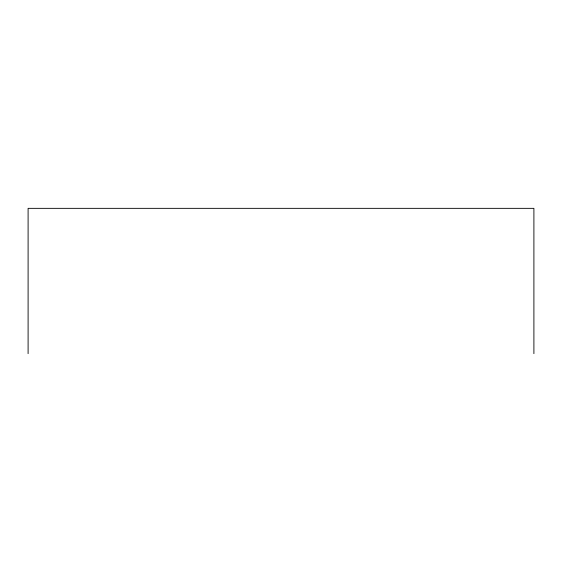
<?xml version="1.0" encoding="UTF-8"?>
<svg xmlns="http://www.w3.org/2000/svg" width="562" height="562" viewBox="0 0 562 562"><rect width="100%" height="100%" fill="white"/><g stroke="black" fill="none" stroke-linecap="round" stroke-linejoin="round"><path stroke-width="0.84" d="M533.9 353.653L533.9 208.347L28.1 208.347L28.1 353.653"/></g></svg>
